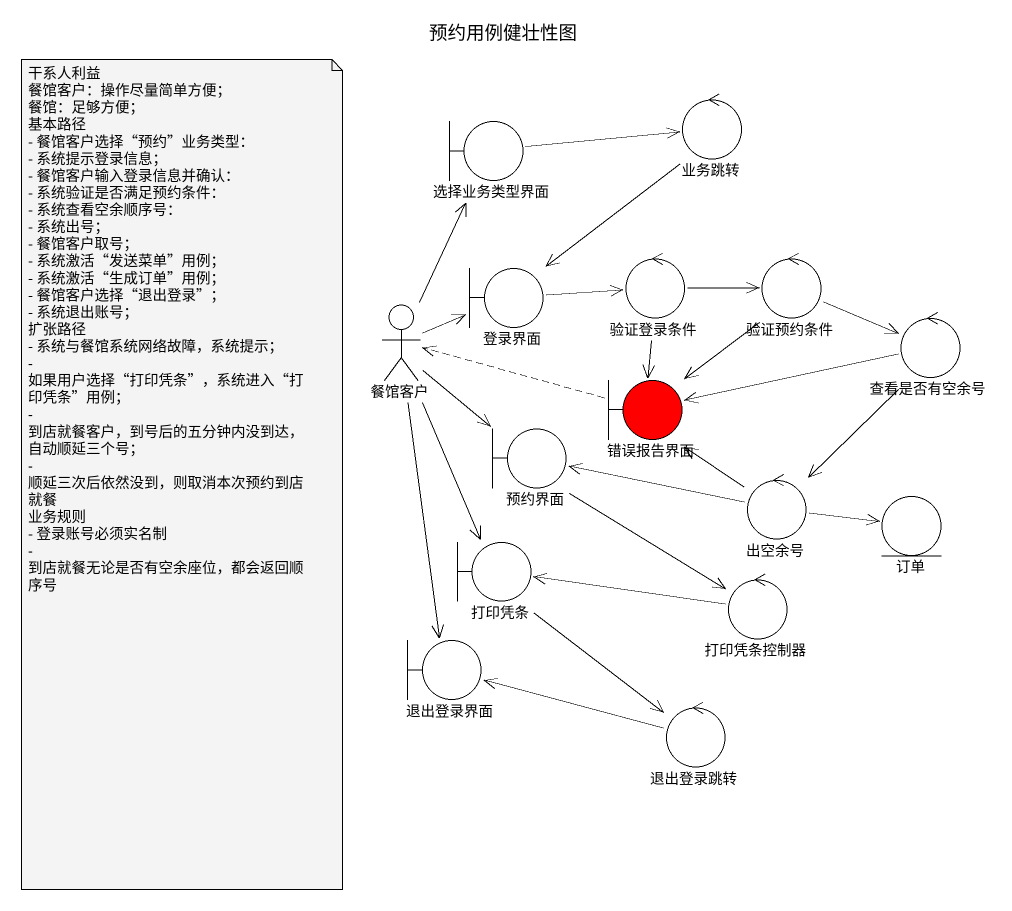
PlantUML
@startuml
title 预约用例健壮性图
boundary 选择业务类型界面
control 业务跳转
control 验证登录条件
control 验证预约条件
actor 餐馆客户
boundary 登录界面
control 查看是否有空余号
boundary 错误报告界面 #FF0000
boundary 预约界面
control 出空余号
entity 订单
boundary 打印凭条
control 打印凭条控制器
boundary 退出登录界面
control 退出登录跳转
选择业务类型界面 -right-> 业务跳转
业务跳转 --> 登录界面
验证登录条件 -right-> 验证预约条件
验证登录条件 --> 错误报告界面
验证预约条件 -right-> 查看是否有空余号
验证预约条件 --> 错误报告界面
餐馆客户 -up-> 选择业务类型界面
餐馆客户 -right-> 登录界面
餐馆客户 --> 预约界面
餐馆客户 --> 打印凭条
餐馆客户 --> 退出登录界面
登录界面 -right-> 验证登录条件
查看是否有空余号 -left-> 错误报告界面
查看是否有空余号 --> 出空余号
错误报告界面 .left.> 餐馆客户
预约界面 --> 打印凭条控制器
出空余号 -up-> 错误报告界面
出空余号 -left-> 预约界面
出空余号 -right-> 订单
打印凭条 --> 退出登录跳转
打印凭条控制器 -left-> 打印凭条
退出登录跳转 -left-> 退出登录界面
note as N1
  干系人利益
  餐馆客户：操作尽量简单方便；
  餐馆：足够方便；
  基本路径
  - 餐馆客户选择“预约”业务类型：
  - 系统提示登录信息；
  - 餐馆客户输入登录信息并确认：
  - 系统验证是否满足预约条件：
  - 系统查看空余顺序号：
  - 系统出号；
  - 餐馆客户取号；
  - 系统激活“发送菜单”用例；
  - 系统激活“生成订单”用例；
  - 餐馆客户选择“退出登录”；
  - 系统退出账号；
  扩张路径
  - 系统与餐馆系统网络故障，系统提示；
  - 如果用户选择“打印凭条”，系统进入“打印凭条”用例；
  - 到店就餐客户，到号后的五分钟内没到达，自动顺延三个号；
  - 顺延三次后依然没到，则取消本次预约到店就餐
  业务规则
  - 登录账号必须实名制
  - 到店就餐无论是否有空余座位，都会返回顺序号
end note
@enduml
